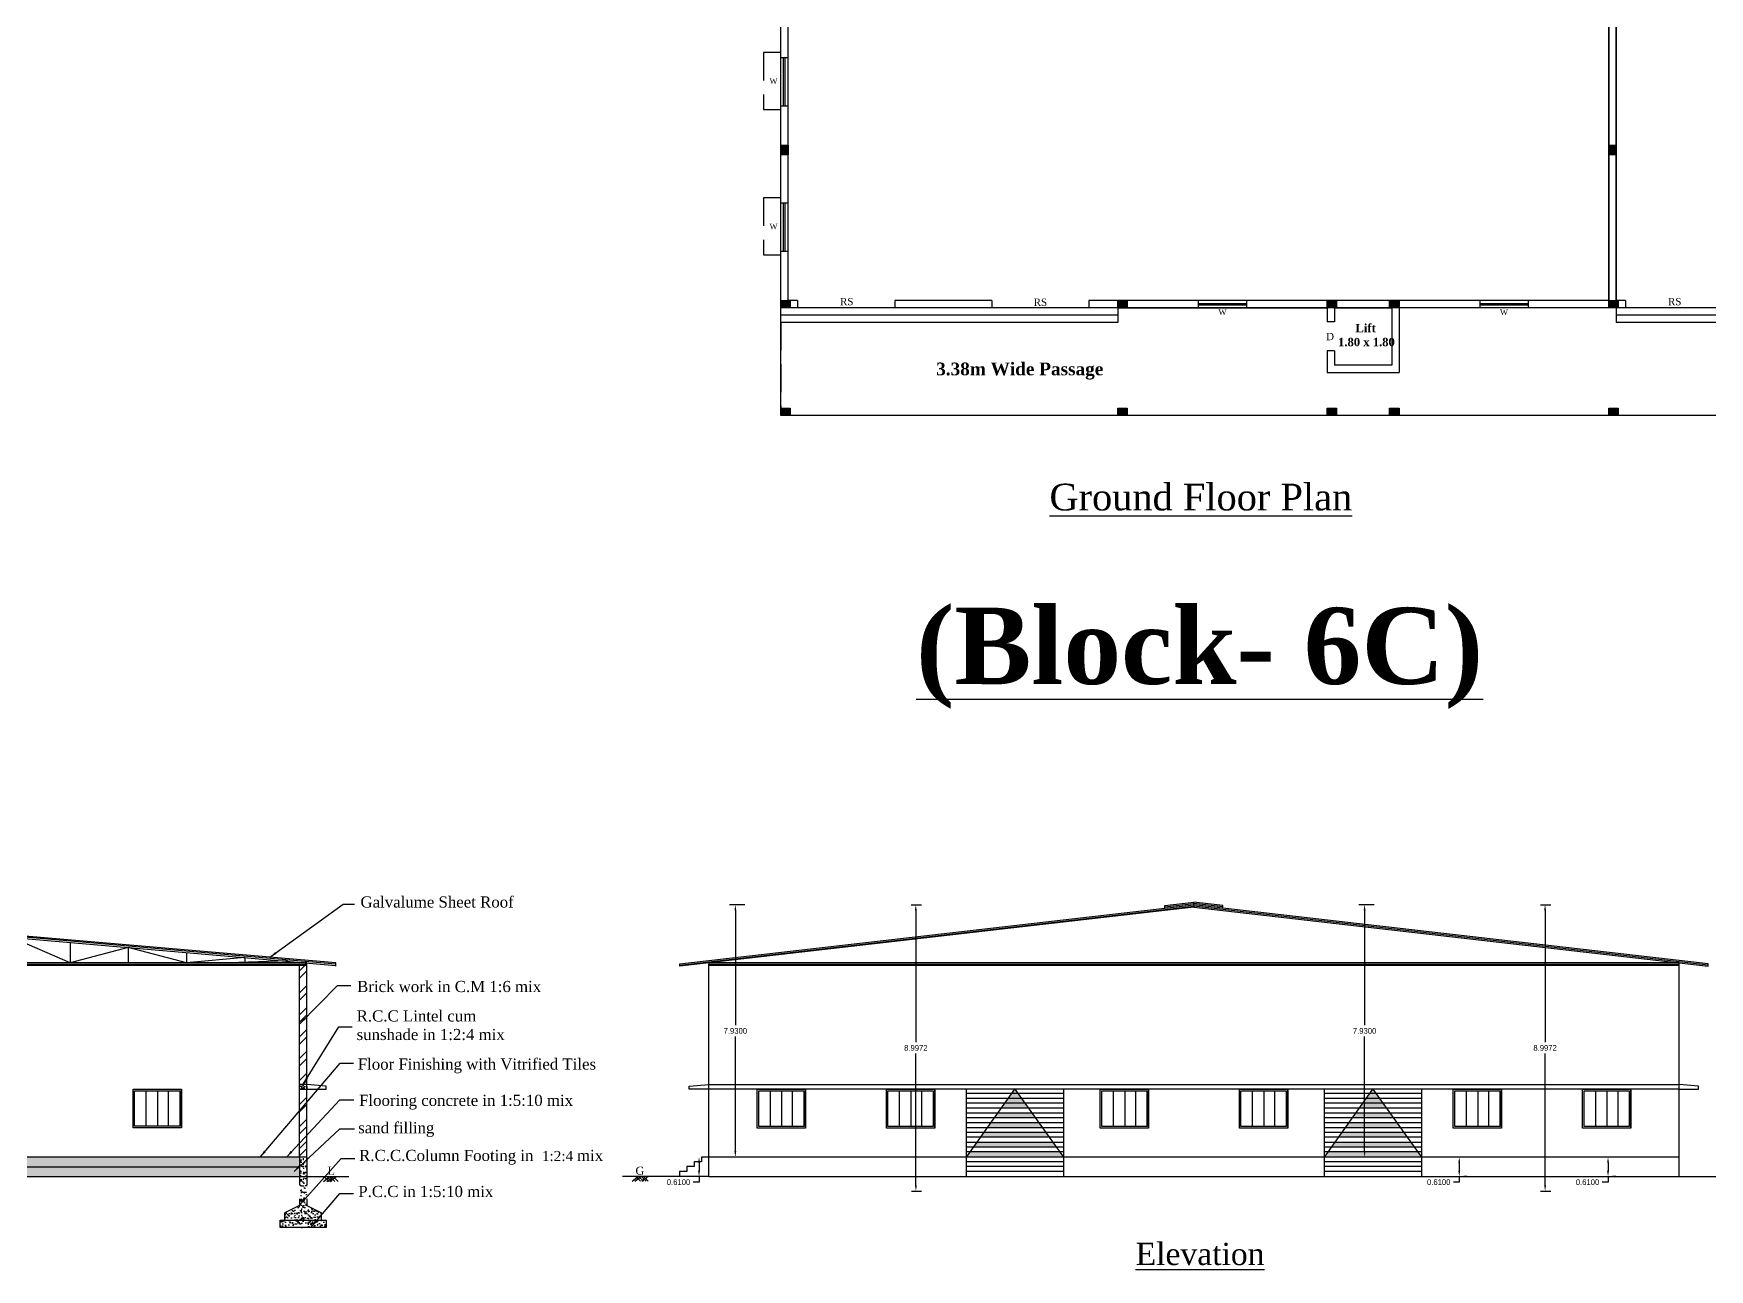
# Model space of a CAD drawing. Header units: metres. Extents: x 0 to 1012, y 0 to 496.
# Drawn here: x 808 to 860.6, y 251.2 to 290.1 of the extents above; entities that cross this region are included whole.
import ezdxf

# ---------------------------------------------------------------- set-up
doc = ezdxf.new("R2010")
doc.units = ezdxf.units.M
doc.header["$LTSCALE"] = 3.5
doc.header["$MEASUREMENT"] = 0
doc.linetypes.add('DOT2', pattern=[0.125, 0, -0.125])
doc.linetypes.add('HIDDEN', pattern=[0.375, 0.25, -0.125])
doc.layers.get('0').update_dxf_attribs({"linetype": 'CONTINUOUS'})
doc.layers.get('DEFPOINTS').update_dxf_attribs({"linetype": 'CONTINUOUS'})
for name, color, linetype in [('BLK_3_FLR_0_REGULAR_ROOM_1', 4, 'CONTINUOUS'), ('BLK_3_HT_OF_BLDG', 5, 'CONTINUOUS'), ('BLK_3_PLINTH_HEIGHT', 7, 'CONTINUOUS'), ('BLK_4_FLR_0_REGULAR_ROOM_1', 2, 'CONTINUOUS'), ('BLK_4_HT_OF_BLDG', 54, 'CONTINUOUS'), ('BLK_4_PLINTH_HEIGHT', 45, 'CONTINUOUS'), ('BLK_5_PLINTH_HEIGHT', 45, 'CONTINUOUS')]:
    doc.layers.add(name, color=color, linetype=linetype)
doc.styles.add('RomanS', font='romans.shx')
doc.dimstyles.get("Standard").update_dxf_attribs({"dimtxt": 0.18, "dimasz": 0.18, "dimexe": 0.18, "dimexo": 0.0625, "dimgap": 0.09, "dimtad": 0, "dimtih": 1, "dimtoh": 1, "dimdec": 4, "dimzin": 0, "dimdsep": 46, "dimtxsty": 'Standard', "dimcen": 0.09, "dimadec": 0, "dimazin": 0, "dimtfac": 1, "dimtdec": 4, "dimtofl": 0, "dimtmove": 0, "dimatfit": 3, "dimfxl": 0, "dimtolj": 1, "dimtzin": 0, "dimarcsym": 0})

# ---------------------------------------------------------------- blocks, each defined once
blk = doc.blocks.new('*D108')
at = {"layer": 'BLK_3_FLR_0_REGULAR_ROOM_1', "color": 0, "lineweight": -2}
for p, q in [((830.315, 262.701), (829.838, 262.701)), ((830.018, 262.521), (830.018, 258.916)), ((830.018, 254.951), (830.018, 258.556)), ((830.315, 254.771), (829.838, 254.771))]:
    blk.add_line(p, q, dxfattribs=at)
at = {"layer": 'BLK_3_FLR_0_REGULAR_ROOM_1', "color": 0}
for points in [[(829.988, 262.521), (830.048, 262.521), (830.018, 262.701)], [(829.988, 254.951), (830.048, 254.951), (830.018, 254.771)]]:
    blk.add_solid(points, dxfattribs=at)
at = {"layer": 'DEFPOINTS', "color": 0}
for p in [(830.018, 262.701), (830.378, 262.701), (830.377, 254.771)]:
    blk.add_point(p, dxfattribs=at)
at = {"layer": 'BLK_3_FLR_0_REGULAR_ROOM_1', "color": 0, "lineweight": 30, "insert": (830.018, 258.736), "char_height": 0.18, "attachment_point": 5}
blk.add_mtext('\\A1;7.9300', dxfattribs=at)
blk = doc.blocks.new('*D109')
at = {"layer": 'BLK_3_HT_OF_BLDG', "color": 0, "lineweight": -2}
for p, q in [((835.547, 262.701), (835.869, 262.701)), ((835.689, 262.521), (835.69, 258.382)), ((835.691, 253.884), (835.69, 258.022)), ((835.55, 253.704), (835.871, 253.704))]:
    blk.add_line(p, q, dxfattribs=at)
at = {"layer": 'BLK_3_HT_OF_BLDG', "color": 0}
for points in [[(835.719, 262.521), (835.659, 262.521), (835.689, 262.701)], [(835.721, 253.884), (835.661, 253.884), (835.691, 253.704)]]:
    blk.add_solid(points, dxfattribs=at)
at = {"layer": 'DEFPOINTS', "color": 0}
for p in [(835.485, 262.701), (835.487, 253.704), (835.691, 253.704)]:
    blk.add_point(p, dxfattribs=at)
at = {"layer": 'BLK_3_HT_OF_BLDG', "color": 0, "lineweight": 30, "insert": (835.69, 258.202), "char_height": 0.18, "attachment_point": 5}
blk.add_mtext('\\A1;8.9972', dxfattribs=at)
blk = doc.blocks.new('*D110')
at = {"layer": 'BLK_3_PLINTH_HEIGHT', "color": 0, "linetype": 'DOT2', "lineweight": -2, "ltscale": 400}
for p, q in [((829.118, 254.771), (828.697, 254.771)), ((829.118, 254.161), (828.697, 254.161))]:
    blk.add_line(p, q, dxfattribs=at)
at = {"layer": 'BLK_3_PLINTH_HEIGHT', "color": 0, "linetype": 'Continuous', "lineweight": -2, "ltscale": 400}
for p, q in [((828.877, 254.591), (828.877, 254.341)), ((828.877, 253.981), (828.697, 253.981)), ((828.877, 254.161), (828.877, 253.981))]:
    blk.add_line(p, q, dxfattribs=at)
at = {"layer": 'BLK_3_PLINTH_HEIGHT', "color": 0, "ltscale": 400}
for points in [[(828.847, 254.591), (828.907, 254.591), (828.877, 254.771)], [(828.847, 254.341), (828.907, 254.341), (828.877, 254.161)]]:
    blk.add_solid(points, dxfattribs=at)
at = {"layer": 'DEFPOINTS', "color": 0, "ltscale": 400}
for p in [(829.18, 254.771), (828.877, 254.161), (829.18, 254.161)]:
    blk.add_point(p, dxfattribs=at)
at = {"layer": 'BLK_3_PLINTH_HEIGHT', "color": 0, "ltscale": 400, "insert": (828.232, 253.981), "char_height": 0.18, "attachment_point": 5}
blk.add_mtext('\\A1;0.6100', dxfattribs=at)
blk = doc.blocks.new('*D111')
at = {"layer": 'BLK_4_FLR_0_REGULAR_ROOM_1', "color": 0, "lineweight": -2}
for p, q in [((850.09, 262.701), (849.613, 262.701)), ((849.793, 262.521), (849.793, 258.916)), ((849.793, 254.951), (849.793, 258.556)), ((850.09, 254.771), (849.613, 254.771))]:
    blk.add_line(p, q, dxfattribs=at)
at = {"layer": 'BLK_4_FLR_0_REGULAR_ROOM_1', "color": 0}
for points in [[(849.763, 262.521), (849.823, 262.521), (849.793, 262.701)], [(849.763, 254.951), (849.823, 254.951), (849.793, 254.771)]]:
    blk.add_solid(points, dxfattribs=at)
at = {"layer": 'DEFPOINTS', "color": 0}
for p in [(849.793, 262.701), (850.153, 262.701), (850.152, 254.771)]:
    blk.add_point(p, dxfattribs=at)
at = {"layer": 'BLK_4_FLR_0_REGULAR_ROOM_1', "color": 0, "lineweight": 30, "insert": (849.793, 258.736), "char_height": 0.18, "attachment_point": 5}
blk.add_mtext('\\A1;7.9300', dxfattribs=at)
blk = doc.blocks.new('*D112')
at = {"layer": 'BLK_4_HT_OF_BLDG', "color": 0, "lineweight": -2}
for p, q in [((855.322, 262.701), (855.644, 262.701)), ((855.464, 262.521), (855.465, 258.382)), ((855.466, 253.884), (855.465, 258.022)), ((855.324, 253.704), (855.646, 253.704))]:
    blk.add_line(p, q, dxfattribs=at)
at = {"layer": 'BLK_4_HT_OF_BLDG', "color": 0}
for points in [[(855.494, 262.521), (855.434, 262.521), (855.464, 262.701)], [(855.496, 253.884), (855.436, 253.884), (855.466, 253.704)]]:
    blk.add_solid(points, dxfattribs=at)
at = {"layer": 'DEFPOINTS', "color": 0}
for p in [(855.26, 262.701), (855.262, 253.704), (855.466, 253.704)]:
    blk.add_point(p, dxfattribs=at)
at = {"layer": 'BLK_4_HT_OF_BLDG', "color": 0, "lineweight": 30, "insert": (855.465, 258.202), "char_height": 0.18, "attachment_point": 5}
blk.add_mtext('\\A1;8.9972', dxfattribs=at)
blk = doc.blocks.new('*D124')
at = {"layer": 'BLK_5_PLINTH_HEIGHT', "color": 0, "linetype": 'DOT2', "lineweight": -2, "ltscale": 400}
for p, q in [((857.684, 254.771), (857.263, 254.771)), ((857.684, 254.161), (857.263, 254.161))]:
    blk.add_line(p, q, dxfattribs=at)
at = {"layer": 'BLK_5_PLINTH_HEIGHT', "color": 0, "linetype": 'Continuous', "lineweight": -2, "ltscale": 400}
for p, q in [((857.443, 254.591), (857.443, 254.341)), ((857.443, 253.981), (857.263, 253.981)), ((857.443, 254.161), (857.443, 253.981))]:
    blk.add_line(p, q, dxfattribs=at)
at = {"layer": 'BLK_5_PLINTH_HEIGHT', "color": 0, "ltscale": 400}
for points in [[(857.413, 254.591), (857.473, 254.591), (857.443, 254.771)], [(857.413, 254.341), (857.473, 254.341), (857.443, 254.161)]]:
    blk.add_solid(points, dxfattribs=at)
at = {"layer": 'DEFPOINTS', "color": 0, "ltscale": 400}
for p in [(857.746, 254.771), (857.443, 254.161), (857.746, 254.161)]:
    blk.add_point(p, dxfattribs=at)
at = {"layer": 'BLK_5_PLINTH_HEIGHT', "color": 0, "ltscale": 400, "insert": (856.798, 253.981), "char_height": 0.18, "attachment_point": 5}
blk.add_mtext('\\A1;0.6100', dxfattribs=at)
blk = doc.blocks.new('*D126')
at = {"layer": 'BLK_4_PLINTH_HEIGHT', "color": 0, "linetype": 'DOT2', "lineweight": -2, "ltscale": 400}
for p, q in [((853.007, 254.771), (852.587, 254.771)), ((853.007, 254.161), (852.587, 254.161))]:
    blk.add_line(p, q, dxfattribs=at)
at = {"layer": 'BLK_4_PLINTH_HEIGHT', "color": 0, "linetype": 'Continuous', "lineweight": -2, "ltscale": 400}
for p, q in [((852.767, 254.591), (852.767, 254.341)), ((852.767, 253.981), (852.587, 253.981)), ((852.767, 254.161), (852.767, 253.981))]:
    blk.add_line(p, q, dxfattribs=at)
at = {"layer": 'BLK_4_PLINTH_HEIGHT', "color": 0, "ltscale": 400}
for points in [[(852.737, 254.591), (852.797, 254.591), (852.767, 254.771)], [(852.737, 254.341), (852.797, 254.341), (852.767, 254.161)]]:
    blk.add_solid(points, dxfattribs=at)
at = {"layer": 'DEFPOINTS', "color": 0, "ltscale": 400}
for p in [(853.07, 254.771), (852.767, 254.161), (853.07, 254.161)]:
    blk.add_point(p, dxfattribs=at)
at = {"layer": 'BLK_4_PLINTH_HEIGHT', "color": 0, "ltscale": 400, "insert": (852.122, 253.981), "char_height": 0.18, "attachment_point": 5}
blk.add_mtext('\\A1;0.6100', dxfattribs=at)

msp = doc.modelspace()

# ---------------------------------------------------------------- hatches: boundary and pattern name
h = msp.add_hatch(color=256)
h.dxf.hatch_style = 1
h.paths.add_polyline_path([(831.6752, 286.27535), (831.6752, 286.57535), (831.4452, 286.57535), (831.4452, 286.27535)])
h = msp.add_hatch(color=256)
h.dxf.hatch_style = 1
h.paths.add_polyline_path([(857.6952, 286.27535), (857.6952, 286.57535), (857.4652, 286.57535), (857.4652, 286.27535)])
h = msp.add_hatch(color=256)
h.dxf.hatch_style = 1
h.paths.add_polyline_path([(831.7452, 281.6942), (831.4452, 281.6942), (831.4452, 281.4642), (831.7452, 281.4642)])
h = msp.add_hatch(color=256)
h.dxf.hatch_style = 1
h.paths.add_polyline_path([(842.3352, 281.6942), (842.0352, 281.6942), (842.0352, 281.4642), (842.3352, 281.4642)])
h = msp.add_hatch(color=256)
h.dxf.hatch_style = 1
h.paths.add_polyline_path([(848.91385, 281.6942), (848.61385, 281.6942), (848.61385, 281.4642), (848.91385, 281.4642)])
h = msp.add_hatch(color=256)
h.dxf.hatch_style = 1
h.paths.add_polyline_path([(850.87385, 281.6942), (850.57385, 281.6942), (850.57385, 281.4642), (850.87385, 281.4642)])
h = msp.add_hatch(color=256)
h.dxf.hatch_style = 1
h.paths.add_polyline_path([(857.7652, 281.6942), (857.4652, 281.6942), (857.4652, 281.4642), (857.7652, 281.4642)])
h = msp.add_hatch(color=256)
h.dxf.hatch_style = 1
h.paths.add_polyline_path([(831.7452, 278.3142), (831.4452, 278.3142), (831.4452, 278.0842), (831.7452, 278.0842)])
h = msp.add_hatch(color=256)
h.dxf.hatch_style = 1
h.paths.add_polyline_path([(842.3352, 278.3142), (842.0352, 278.3142), (842.0352, 278.0842), (842.3352, 278.0842)])
h = msp.add_hatch(color=256)
h.dxf.hatch_style = 1
h.paths.add_polyline_path([(848.91385, 278.3142), (848.61385, 278.3142), (848.61385, 278.0842), (848.91385, 278.0842)])
h = msp.add_hatch(color=256)
h.dxf.hatch_style = 1
h.paths.add_polyline_path([(850.87385, 278.3142), (850.57385, 278.3142), (850.57385, 278.0842), (850.87385, 278.0842)])
h = msp.add_hatch(color=256)
h.dxf.hatch_style = 1
h.paths.add_polyline_path([(857.7652, 278.3142), (857.4652, 278.3142), (857.4652, 278.0842), (857.7652, 278.0842)])
at = {"linetype": 'Continuous'}
h = msp.add_hatch(dxfattribs=at)
h.set_pattern_fill('ANSI32', color=256, scale=1.3, style=0)
h.set_pattern_definition([(45, (3871.9066, -4149.6178), (-0.344714556, 0.344714556), []), (45, (3872.1364, -4149.6178), (-0.344714556, 0.344714556), [])])
h.paths.add_polyline_path([(816.54876, 260.79101), (816.47812, 260.79101), (816.31876, 260.79101), (816.31876, 257.05939), (816.54876, 257.05939), (816.54876, 257.21101)])
h = msp.add_hatch()
h.set_pattern_fill('AR-CONC', color=256, scale=0.025, style=0)
h.set_pattern_definition([(50, (843.62633, 565.3671), (0.179315046, -0.015688034), [0.01875, -0.20625]), (355, (843.62633, 565.3671), (-0.03468783, 0.18804803), [0.015, -0.165]), (100.4514, (843.64128, 565.3658), (0.14462735, 0.17235989), [0.01593505, -0.17528553]), (46.1842, (843.62633, 565.4171), (0.26681026, -0.04137975), [0.028125, -0.309375]), (96.6356, (843.64857, 565.41365), (0.23366568, 0.24352947), [0.02390257, -0.26292825]), (351.1842, (843.62633, 565.4171), (0.23366549, 0.24352965), [0.0225, -0.2475]), (21, (843.65133, 565.4046), (0.14922676, -0.10065472), [0.01875, -0.20625]), (326, (843.65133, 565.4046), (0.06082883, 0.18128751), [0.015, -0.165]), (71.4514, (843.66377, 565.39621), (0.21005566, 0.08063262), [0.01593505, -0.17528553]), (37.5, (843.626334, 565.3671), (0.003039964, 0.083223463), [0, -0.163, 0, -0.1675, 0, -0.165625]), (7.5, (843.62633, 565.3671), (0.065767384, 0.098602928), [0, -0.0955, 0, -0.15925, 0, -0.063125]), (327.5, (843.570584, 565.3671), (0.133455609, -0.005638718), [0, -0.0625, 0, -0.195, 0, -0.25875]), (317.5, (843.54558, 565.3671), (0.145796542, 0.025026246), [0, -0.08125, 0, -0.1295, 0, -0.18375])])
h.paths.add_polyline_path([(816.54876, 257.05939), (816.32027, 257.05939), (816.32027, 256.90707), (816.54876, 256.90707)])
h = msp.add_hatch(dxfattribs=at)
h.set_pattern_fill('ANSI32', color=256, scale=1.3, style=0)
h.set_pattern_definition([(45, (3871.9066, -4151.75175), (-0.344714556, 0.344714556), []), (45, (3872.1364, -4151.75175), (-0.344714556, 0.344714556), [])])
h.paths.add_polyline_path([(816.54876, 255.66719), (816.54876, 256.90707), (816.31876, 256.90707), (816.31876, 254.77101), (816.54876, 254.77101), (816.54876, 255.07707)])
h = msp.add_hatch(color=256)
h.dxf.hatch_style = 1
h.paths.add_polyline_path([(840.21549, 254.93106), (837.3946, 254.93106), (837.28004, 254.77106), (840.33004, 254.77106)])
h.paths.add_polyline_path([(840.0007, 255.23106), (837.60939, 255.23106), (837.50199, 255.08106), (840.1081, 255.08106)])
h.paths.add_polyline_path([(839.77875, 255.54106), (837.83133, 255.54106), (837.72394, 255.39106), (839.88615, 255.39106)])
h.paths.add_polyline_path([(839.5568, 255.85106), (838.05328, 255.85106), (837.93873, 255.69106), (839.67136, 255.69106)])
h.paths.add_polyline_path([(839.34202, 256.15106), (838.26807, 256.15106), (838.16068, 256.00106), (839.44941, 256.00106)])
h.paths.add_polyline_path([(839.12007, 256.46106), (838.49002, 256.46106), (838.38263, 256.31106), (839.22746, 256.31106)])
h.paths.add_polyline_path([(839.01267, 256.61106), (838.59741, 256.61106), (838.49002, 256.46106), (839.12007, 256.46106)])
h.paths.add_polyline_path([(838.89812, 256.77106), (838.71197, 256.77106), (838.59741, 256.61106), (839.01267, 256.61106)])
h.paths.add_polyline_path([(838.80504, 256.90106), (838.71197, 256.77106), (838.89812, 256.77106)])
h = msp.add_hatch(color=256)
h.dxf.hatch_style = 1
h.paths.add_polyline_path([(851.46549, 254.93106), (848.6446, 254.93106), (848.53004, 254.77106), (851.58004, 254.77106)])
h.paths.add_polyline_path([(851.2507, 255.23106), (848.85939, 255.23106), (848.75199, 255.08106), (851.3581, 255.08106)])
h.paths.add_polyline_path([(851.02875, 255.54106), (849.08133, 255.54106), (848.97394, 255.39106), (851.13615, 255.39106)])
h.paths.add_polyline_path([(850.8068, 255.85106), (849.30328, 255.85106), (849.18873, 255.69106), (850.92136, 255.69106)])
h.paths.add_polyline_path([(850.59202, 256.15106), (849.51807, 256.15106), (849.41068, 256.00106), (850.69941, 256.00106)])
h.paths.add_polyline_path([(850.37007, 256.46106), (849.74002, 256.46106), (849.63263, 256.31106), (850.47746, 256.31106)])
h.paths.add_polyline_path([(850.26267, 256.61106), (849.84741, 256.61106), (849.74002, 256.46106), (850.37007, 256.46106)])
h.paths.add_polyline_path([(850.14812, 256.77106), (849.96197, 256.77106), (849.84741, 256.61106), (850.26267, 256.61106)])
h.paths.add_polyline_path([(850.05504, 256.90106), (849.96197, 256.77106), (850.14812, 256.77106)])
h = msp.add_hatch()
h.set_pattern_fill('AR-CONC', color=256, scale=0.1)
h.set_pattern_definition([(50, (-37077.7335, 34236.40065), (0.7172601826, -0.062752135), [0.075, -0.825]), (355, (-37077.7335, 34236.40065), (-0.138751334, 0.752192134), [0.06, -0.66]), (100.4514445, (-37077.67375, 34236.3954), (0.578508847, 0.689439991), [0.063740192, -0.701142112]), (46.1842, (-37077.7335, 34236.60065), (1.06724133, -0.165519281), [0.1125, -1.2375]), (96.6356355, (-37077.6446, 34236.5869), (0.934661946, 0.9741186), [0.095610342, -1.05171376]), (351.184164, (-37077.7335, 34236.6006), (0.934661945, 0.9741186), [0.09, -0.99]), (21, (-37077.6335, 34236.55065), (0.596907052, -0.402618891), [0.075, -0.825]), (326, (-37077.6335, 34236.55065), (0.243315332, 0.725150045), [0.06, -0.66]), (71.4514447, (-37077.5838, 34236.5171), (0.840222377, 0.322531153), [0.06374019, -0.701142112]), (37.5, (-37077.73352, 34236.40065), (0.0121598553, 0.3328938538), [0, -0.652, 0, -0.67, 0, -0.6625]), (7.5, (-37077.73352, 34236.40065), (0.2630695374, 0.394411712), [0, -0.382, 0, -0.637, 0, -0.2525]), (327.5, (-37077.95652, 34236.40065), (0.5338224362, -0.0225548717), [0, -0.25, 0, -0.78, 0, -1.035]), (317.5, (-37078.0565, 34236.40065), (0.5831861693, 0.1001049823), [0, -0.325, 0, -0.518, 0, -0.735])])
h.paths.add_polyline_path([(816.31876, 254.77101), (776.27876, 254.77106), (776.27876, 254.45871), (816.31876, 254.4616)])
h = msp.add_hatch()
h.set_pattern_fill('AR-SAND', color=256, scale=0.3)
h.set_pattern_definition([(37.5, (-37077.7335, 34236.40065), (-0.0188980074, 0.5780471307), [0, -0.456, 0, -0.51, 0, -0.4875]), (7.5, (-37077.7335, 34236.40065), (0.530933012, 0.84664382), [0, -0.246, 0, -0.411, 0, -0.1575]), (327.5, (-37078.1025, 34236.40065), (0.9342425585, 0.001697716), [0, -0.15, 0, -0.54, 0, -0.705]), (317.5, (-37078.1025, 34236.40065), (0.901837981, 0.26330267), [0, -0.075, 0, -0.354, 0, -0.405])])
h.paths.add_polyline_path([(816.31876, 254.4616), (776.27876, 254.45871), (776.27876, 254.16106), (816.31876, 254.16106)])
h = msp.add_hatch()
h.set_pattern_fill('AR-SAND', color=256, scale=0.08)
h.set_pattern_definition([(37.5, (-37037.46352, 34236.4006), (-0.00503946865, 0.15414590152), [0, -0.1216, 0, -0.136, 0, -0.13]), (7.5, (-37037.46352, 34236.4006), (0.1415821364, 0.2257716852), [0, -0.0656, 0, -0.1096, 0, -0.042]), (327.5, (-37037.56192, 34236.4006), (0.24913134894, 0.0004527243), [0, -0.04, 0, -0.144, 0, -0.188]), (317.5, (-37037.56192, 34236.4006), (0.2404901284, 0.0702140452), [0, -0.02, 0, -0.0944, 0, -0.108])])
h.paths.add_polyline_path([(816.54876, 253.25099), (816.54876, 254.16101), (816.31876, 254.16101), (816.31876, 253.25099), (815.85876, 253.02099), (815.85876, 252.79099), (817.00876, 252.79099), (817.00876, 253.02099)])
h.paths.add_polyline_path([(816.54876, 254.77101), (816.31876, 254.77101), (816.31876, 254.16101), (816.54876, 254.16101)])
h = msp.add_hatch()
h.set_pattern_fill('AR-CONC', color=256, scale=0.04)
h.set_pattern_definition([(50, (-37037.46352, 34236.4006), (0.286904073, -0.025100854), [0.03, -0.33]), (355, (-37037.46352, 34236.4006), (-0.0555005334, 0.3008768535), [0.024, -0.264]), (100.45144446, (-37037.4396, 34236.3985), (0.2314035387, 0.2757759964), [0.0254960768, -0.2804568448]), (46.1842, (-37037.46352, 34236.4806), (0.4268965323, -0.0662077123), [0.045, -0.495]), (96.6356355, (-37037.42795, 34236.4751), (0.3738647783, 0.3896474403), [0.0382441368, -0.420685504]), (351.184164, (-37037.46352, 34236.4806), (0.373864778, 0.38964744), [0.036, -0.3960000004]), (21, (-37037.42352, 34236.4606), (0.2387628208, -0.1610475563), [0.03, -0.33]), (326, (-37037.42352, 34236.4606), (0.0973261328, 0.290060018), [0.024, -0.264]), (71.45144474, (-37037.40363, 34236.44718), (0.3360889507, 0.1290124611), [0.025496076, -0.2804568448]), (37.5, (-37037.46352, 34236.4006), (0.00486394213, 0.13315754153), [0, -0.2608, 0, -0.268, 0, -0.265]), (7.5, (-37037.46352, 34236.4006), (0.10522781498, 0.15776468475), [0, -0.1528, 0, -0.2548, 0, -0.101]), (327.5, (-37037.55272, 34236.4006), (0.21352897447, -0.0090219487), [0, -0.1, 0, -0.312, 0, -0.414]), (317.5, (-37037.59272, 34236.4006), (0.23327446774, 0.0400419929), [0, -0.13, 0, -0.2072, 0, -0.294])])
h.paths.add_polyline_path([(817.15724, 252.79099), (815.70876, 252.79099), (815.70876, 252.56099), (817.15724, 252.56099)])

# ---------------------------------------------------------------- linework, layer by layer
for p, q in [((857.4652, 281.6942), (857.4652, 328.0842)), ((857.6952, 328.0842), (857.6952, 281.6942)), ((831.4452, 281.0042), (831.4452, 294.3142)), ((831.44667, 289.33632), (831.6752, 289.33632)), ((831.53554, 287.81632), (831.53554, 289.33632)), ((831.57975, 287.81632), (831.57975, 289.33632)), ((831.44667, 287.81632), (831.6752, 287.81632)), ((831.4452, 286.27535), (831.4452, 286.57535)), ((831.4452, 286.57535), (831.6752, 286.57535)), ((831.6752, 286.57535), (831.6752, 286.27535)), ((857.4652, 286.27535), (857.4652, 286.57535)), ((857.4652, 286.57535), (857.6952, 286.57535)), ((857.6952, 286.57535), (857.6952, 286.27535)), ((831.6752, 286.27535), (831.4452, 286.27535)), ((857.6952, 286.27535), (857.4652, 286.27535)), ((831.44667, 284.76632), (831.6752, 284.76632)), ((831.53554, 283.24632), (831.53554, 284.76632)), ((831.57975, 283.24632), (831.57975, 284.76632)), ((831.44667, 283.24632), (831.6752, 283.24632)), ((831.4452, 281.4642), (831.4452, 281.6942)), ((831.4452, 281.6942), (831.7452, 281.6942)), ((873.9752, 281.4642), (831.4452, 281.4642)), ((831.7452, 281.4642), (831.4452, 281.4642)), ((831.9752, 281.6942), (831.6752, 281.6942)), ((831.7452, 281.6942), (831.7452, 281.4642)), ((831.9752, 281.6942), (831.9752, 281.4642)), ((838.0752, 281.6942), (835.0252, 281.6942)), ((835.0252, 281.6942), (835.0252, 281.4642)), ((838.0752, 281.6942), (838.0752, 281.4642)), ((857.4652, 281.6942), (841.1252, 281.6942)), ((841.1252, 281.6942), (841.1252, 281.4642)), ((842.0352, 281.4642), (842.0352, 281.6942)), ((842.0352, 281.6942), (842.3352, 281.6942)), ((842.0352, 281.4642), (842.0352, 281.2342)), ((842.0352, 281.4642), (848.61385, 281.4642)), ((842.3352, 281.4642), (842.0352, 281.4642)), ((842.3352, 281.6942), (842.3352, 281.4642)), ((844.56452, 281.6942), (844.56452, 281.46568)), ((844.56452, 281.60533), (846.08452, 281.60533)), ((844.56452, 281.56112), (846.08452, 281.56112)), ((846.08452, 281.6942), (846.08452, 281.46568)), ((848.61385, 281.4642), (848.61385, 281.6942)), ((848.61385, 281.6942), (848.91385, 281.6942)), ((848.61385, 281.4642), (848.61385, 281.0192)), ((848.91385, 281.4642), (848.61385, 281.4642)), ((848.84385, 281.4642), (850.64385, 281.4642)), ((848.84385, 281.4642), (848.84385, 281.0192)), ((848.91385, 281.6942), (848.91385, 281.4642)), ((850.57385, 281.4642), (850.57385, 281.6942)), ((850.57385, 281.6942), (850.87385, 281.6942)), ((850.87385, 281.4642), (850.57385, 281.4642)), ((850.64385, 281.4642), (850.64385, 279.6642)), ((850.87385, 281.6942), (850.87385, 281.4642)), ((850.87385, 281.4642), (850.87385, 279.6642)), ((857.4652, 281.4642), (850.87385, 281.4642)), ((853.40952, 281.6942), (853.40952, 281.46568)), ((853.40952, 281.60533), (854.92952, 281.60533)), ((853.40952, 281.56112), (854.92952, 281.56112)), ((854.92952, 281.6942), (854.92952, 281.46568)), ((857.4652, 281.4642), (857.4652, 281.6942)), ((857.4652, 281.6942), (857.7652, 281.6942)), ((857.7652, 281.4642), (857.4652, 281.4642)), ((857.9952, 281.6942), (857.6952, 281.6942)), ((857.6952, 281.4642), (857.6952, 281.0042)), ((857.7652, 281.6942), (857.7652, 281.4642)), ((857.9952, 281.6942), (857.9952, 281.4642)), ((842.0352, 281.2342), (831.4452, 281.2342)), ((842.0352, 281.0042), (831.4452, 281.0042)), ((842.0352, 281.2342), (842.0352, 281.0042)), ((848.84385, 281.0192), (848.61385, 281.0192)), ((850.87385, 281.1642), (850.87385, 279.6642)), ((867.3752, 281.2342), (857.6952, 281.2342)), ((867.3752, 281.0042), (857.6952, 281.0042)), ((848.61385, 280.1092), (848.61385, 279.4342)), ((848.84385, 280.1092), (848.61385, 280.1092)), ((848.84385, 280.1092), (848.84385, 279.6642)), ((848.61385, 279.4342), (850.87385, 279.4342)), ((850.64385, 279.6642), (848.84385, 279.6642)), ((850.87385, 279.6642), (850.87385, 279.4342)), ((831.4452, 278.0842), (831.4452, 278.3142)), ((831.4452, 278.3142), (831.7452, 278.3142)), ((831.7452, 278.3142), (831.7452, 278.0842)), ((842.0352, 278.0842), (842.0352, 278.3142)), ((842.0352, 278.3142), (842.3352, 278.3142)), ((842.3352, 278.3142), (842.3352, 278.0842)), ((848.61385, 278.0842), (848.61385, 278.3142)), ((848.61385, 278.3142), (848.91385, 278.3142)), ((848.91385, 278.3142), (848.91385, 278.0842)), ((850.57385, 278.0842), (850.57385, 278.3142)), ((850.57385, 278.3142), (850.87385, 278.3142)), ((850.87385, 278.3142), (850.87385, 278.0842)), ((857.4652, 278.0842), (857.4652, 278.3142)), ((857.4652, 278.3142), (857.7652, 278.3142)), ((857.7652, 278.3142), (857.7652, 278.0842)), ((831.7452, 278.0842), (831.4452, 278.0842)), ((842.3352, 278.0842), (842.0352, 278.0842)), ((848.91385, 278.0842), (848.61385, 278.0842)), ((850.87385, 278.0842), (850.57385, 278.0842)), ((857.7652, 278.0842), (857.4652, 278.0842)), ((817.45876, 260.87241), (796.29876, 262.70106)), ((817.45876, 260.83241), (796.29876, 262.66106)), ((796.29876, 262.62106), (817.45876, 260.79241)), ((828.27004, 260.84663), (844.43004, 262.70106)), ((828.27004, 260.80663), (844.43004, 262.66106)), ((844.43004, 262.62106), (828.27004, 260.76663)), ((843.52004, 262.67663), (844.43004, 262.78106)), ((843.52004, 262.63663), (844.43004, 262.74106)), ((843.52004, 262.59663), (843.52004, 262.67663)), ((844.43004, 262.70106), (844.43004, 262.78106)), ((845.34004, 262.67663), (844.43004, 262.78106)), ((845.34004, 262.63663), (844.43004, 262.74106)), ((844.43004, 262.70106), (844.43004, 262.62106)), ((860.59004, 260.84663), (844.43004, 262.70106)), ((860.59004, 260.80663), (844.43004, 262.66106)), ((844.43004, 262.62106), (860.59004, 260.76663)), ((845.34004, 262.59663), (845.34004, 262.67663)), ((809.10876, 260.87106), (807.27876, 261.67217)), ((809.10876, 261.51402), (809.10876, 260.87106)), ((810.93876, 261.35587), (809.10876, 260.87106)), ((810.93876, 261.35587), (810.93876, 260.87106)), ((812.76876, 260.87106), (810.93876, 261.35587)), ((816.54876, 260.87106), (776.04876, 260.87106)), ((776.04876, 260.83106), (816.54876, 260.83106)), ((816.54876, 260.79106), (776.04876, 260.79106)), ((812.76876, 261.19772), (812.76876, 260.87106)), ((814.59876, 261.03957), (812.76876, 260.87106)), ((815.93876, 260.94101), (814.10876, 260.87101)), ((814.59876, 261.03957), (814.59876, 260.87106)), ((815.93876, 260.94101), (815.93876, 260.87101)), ((816.54876, 254.77101), (816.54876, 260.87106)), ((816.54876, 260.79101), (816.54876, 260.87101)), ((816.54876, 254.77106), (816.54876, 260.83101)), ((816.54876, 254.77101), (816.54876, 260.79101)), ((817.45876, 260.79241), (817.45876, 260.87241)), ((817.45876, 260.76659), (817.45876, 260.84659)), ((828.27004, 260.76663), (828.27004, 260.84663)), ((859.68004, 260.87106), (829.18004, 260.87106)), ((829.18004, 260.87106), (829.18004, 260.79106)), ((829.18004, 254.16106), (829.18004, 260.83106)), ((829.18004, 260.83106), (859.68004, 260.83106)), ((859.68004, 260.79106), (829.18004, 260.79106)), ((859.68004, 260.79106), (859.68004, 260.87106)), ((859.68004, 254.16106), (859.68004, 260.83106)), ((860.59004, 260.76663), (860.59004, 260.84663)), ((816.32027, 257.05939), (816.54876, 257.05939)), ((816.54876, 256.45101), (816.54876, 257.21101)), ((817.15876, 257.00106), (816.54876, 257.05338)), ((817.15876, 257.00101), (816.54876, 257.05334)), ((828.57004, 257.00106), (829.18004, 257.05338)), ((829.18004, 257.05338), (859.68004, 257.05338)), ((860.29004, 257.00106), (859.68004, 257.05338)), ((811.08876, 255.68711), (811.08876, 256.90711)), ((811.4952, 256.85711), (811.4952, 255.73711)), ((811.85885, 256.85711), (811.85885, 255.73711)), ((812.19602, 256.85711), (812.19602, 255.73711)), ((812.60876, 255.68711), (812.60876, 256.90711)), ((816.31876, 256.90707), (816.54876, 256.90707)), ((816.54876, 256.90106), (817.15876, 256.90106)), ((816.54876, 256.90101), (817.15876, 256.90101)), ((817.15876, 256.90135), (817.15876, 257.00135)), ((817.15876, 256.90131), (817.15876, 257.00131)), ((828.57004, 256.90135), (828.57004, 257.00135)), ((829.18004, 256.90106), (828.57004, 256.90106)), ((859.68004, 256.90106), (829.18004, 256.90106)), ((830.70129, 255.68106), (830.70129, 256.90106)), ((831.10774, 256.85106), (831.10774, 255.73106)), ((831.47139, 256.85106), (831.47139, 255.73106)), ((831.80856, 256.85106), (831.80856, 255.73106)), ((832.22129, 255.68106), (832.22129, 256.90106)), ((834.76379, 255.68106), (834.76379, 256.90106)), ((835.17024, 256.85106), (835.17024, 255.73106)), ((835.53389, 256.85106), (835.53389, 255.73106)), ((835.87106, 256.85106), (835.87106, 255.73106)), ((836.28379, 255.68106), (836.28379, 256.90106)), ((837.28004, 254.16106), (837.28004, 256.90106)), ((837.28004, 254.77106), (838.80504, 256.90106)), ((840.33004, 256.77106), (837.28004, 256.77106)), ((840.33004, 256.61106), (837.28004, 256.61106)), ((838.80504, 256.90106), (840.33004, 254.77106)), ((840.33004, 256.90106), (840.33004, 254.16106)), ((841.48254, 255.68106), (841.48254, 256.90106)), ((841.88899, 256.85106), (841.88899, 255.73106)), ((842.25264, 256.85106), (842.25264, 255.73106)), ((842.58981, 256.85106), (842.58981, 255.73106)), ((843.00254, 255.68106), (843.00254, 256.90106)), ((845.85754, 255.68106), (845.85754, 256.90106)), ((846.26399, 256.85106), (846.26399, 255.73106)), ((846.62764, 256.85106), (846.62764, 255.73106)), ((846.96481, 256.85106), (846.96481, 255.73106)), ((847.37754, 255.68106), (847.37754, 256.90106)), ((848.53004, 254.16106), (848.53004, 256.90106)), ((848.53004, 254.77106), (850.05504, 256.90106)), ((851.58004, 256.77106), (848.53004, 256.77106)), ((851.58004, 256.61106), (848.53004, 256.61106)), ((850.05504, 256.90106), (851.58004, 254.77106)), ((851.58004, 256.90106), (851.58004, 254.16106)), ((852.57629, 255.68106), (852.57629, 256.90106)), ((852.98274, 256.85106), (852.98274, 255.73106)), ((853.34639, 256.85106), (853.34639, 255.73106)), ((853.68356, 256.85106), (853.68356, 255.73106)), ((854.09629, 255.68106), (854.09629, 256.90106)), ((856.63879, 255.68106), (856.63879, 256.90106)), ((857.04524, 256.85106), (857.04524, 255.73106)), ((857.40889, 256.85106), (857.40889, 255.73106)), ((857.74606, 256.85106), (857.74606, 255.73106)), ((858.15879, 255.68106), (858.15879, 256.90106)), ((859.68004, 256.90106), (860.29004, 256.90106)), ((860.29004, 256.90135), (860.29004, 257.00135)), ((840.33004, 256.46106), (837.28004, 256.46106)), ((840.33004, 256.31106), (837.28004, 256.31106)), ((840.33004, 256.15106), (837.28004, 256.15106)), ((840.33004, 256.00106), (837.28004, 256.00106)), ((851.58004, 256.46106), (848.53004, 256.46106)), ((851.58004, 256.31106), (848.53004, 256.31106)), ((851.58004, 256.15106), (848.53004, 256.15106)), ((851.58004, 256.00106), (848.53004, 256.00106)), ((812.60876, 255.68711), (811.08876, 255.68711)), ((832.22129, 255.68106), (830.70129, 255.68106)), ((836.28379, 255.68106), (834.76379, 255.68106)), ((840.33004, 255.85106), (837.28004, 255.85106)), ((840.33004, 255.69106), (837.28004, 255.69106)), ((840.33004, 255.54106), (837.28004, 255.54106)), ((843.00254, 255.68106), (841.48254, 255.68106)), ((847.37754, 255.68106), (845.85754, 255.68106)), ((851.58004, 255.85106), (848.53004, 255.85106)), ((851.58004, 255.69106), (848.53004, 255.69106)), ((851.58004, 255.54106), (848.53004, 255.54106)), ((854.09629, 255.68106), (852.57629, 255.68106)), ((858.15879, 255.68106), (856.63879, 255.68106)), ((840.33004, 255.39106), (837.28004, 255.39106)), ((840.33004, 255.23106), (837.28004, 255.23106)), ((840.33004, 255.08106), (837.28004, 255.08106)), ((840.33004, 254.93106), (837.28004, 254.93106)), ((851.58004, 255.39106), (848.53004, 255.39106)), ((851.58004, 255.23106), (848.53004, 255.23106)), ((851.58004, 255.08106), (848.53004, 255.08106)), ((851.58004, 254.93106), (848.53004, 254.93106)), ((816.54876, 254.77106), (776.04876, 254.77106)), ((776.27876, 254.45871), (816.30142, 254.46333)), ((828.72004, 254.47106), (828.49004, 254.47106)), ((828.49004, 254.47106), (828.49004, 254.32106)), ((828.95004, 254.62106), (828.72004, 254.62106)), ((828.72004, 254.62106), (828.72004, 254.47106)), ((829.18004, 254.77106), (828.95004, 254.77106)), ((828.95004, 254.77106), (828.95004, 254.62106)), ((859.68004, 254.77106), (829.18004, 254.77106)), ((840.33004, 254.62106), (837.28004, 254.62106)), ((840.33004, 254.47106), (837.28004, 254.47106)), ((851.58004, 254.62106), (848.53004, 254.62106)), ((851.58004, 254.47106), (848.53004, 254.47106)), ((776.04876, 254.16106), (816.54876, 254.16106)), ((816.54876, 254.16106), (817.50027, 254.16105)), ((816.54876, 254.16105), (817.86912, 254.16105)), ((817.27901, 254.15402), (817.07666, 253.9919)), ((817.27901, 254.15402), (817.07666, 253.9919)), ((817.10126, 254.15402), (817.25294, 254.00105)), ((817.38476, 254.15402), (817.1824, 253.9919)), ((817.38476, 254.15402), (817.1824, 253.9919)), ((817.18926, 254.15402), (817.34094, 254.00105)), ((817.18926, 254.15402), (817.34094, 254.00105)), ((817.47276, 254.15402), (817.2704, 253.9919)), ((817.47276, 254.15402), (817.2704, 253.9919)), ((817.27901, 254.15402), (817.43069, 254.00105)), ((817.27901, 254.15402), (817.43069, 254.00105)), ((817.38476, 254.15402), (817.53643, 254.00105)), ((817.38476, 254.15402), (817.53643, 254.00105)), ((826.97515, 254.1611), (826.7728, 253.99899)), ((827.0649, 254.1611), (826.86254, 253.99899)), ((826.88715, 254.1611), (827.03883, 254.00813)), ((826.97515, 254.1611), (827.12683, 254.00813)), ((827.0649, 254.1611), (827.21657, 254.00813)), ((827.28136, 254.1611), (827.07901, 253.99899)), ((827.13141, 254.1611), (827.28308, 254.00813)), ((828.49004, 254.32106), (828.26004, 254.32106)), ((828.26004, 254.32106), (828.26004, 254.16106)), ((829.18004, 254.16106), (828.26004, 254.16106)), ((829.18004, 254.16106), (859.68004, 254.16106)), ((840.33004, 254.32106), (837.28004, 254.32106)), ((851.58004, 254.32106), (848.53004, 254.32106)), ((859.68004, 254.16106), (864.54845, 254.16106))]:
    msp.add_line(p, q)
at = {"linetype": 'HIDDEN'}
for p, q in [((831.44667, 289.48632), (830.90173, 289.48632)), ((830.90173, 289.48632), (830.90173, 287.7026)), ((830.90173, 287.7026), (831.44667, 287.7026)), ((831.44667, 284.91632), (830.90173, 284.91632)), ((830.90173, 284.91632), (830.90173, 283.1326)), ((830.90173, 283.1326), (831.44667, 283.1326)), ((831.4452, 281.0042), (831.4452, 278.0842)), ((868.2752, 278.0842), (831.4452, 278.0842)), ((816.31876, 254.77101), (816.31876, 253.25099)), ((816.54876, 254.77101), (816.54876, 253.25099)), ((816.31876, 253.25099), (815.85876, 253.02099)), ((815.85876, 252.79099), (815.85876, 253.02099)), ((816.54876, 253.25099), (817.00876, 253.02099)), ((817.00876, 252.79099), (817.00876, 253.02099)), ((815.70876, 252.56099), (815.70876, 252.79099)), ((815.70876, 252.79099), (816.54724, 252.79099)), ((815.70876, 252.56099), (815.70876, 252.71099)), ((816.31876, 252.56099), (815.70876, 252.56099)), ((817.15724, 252.56099), (816.31876, 252.56099)), ((816.54876, 252.79099), (817.15876, 252.79099)), ((817.15876, 252.79099), (817.15876, 252.56099))]:
    msp.add_line(p, q, dxfattribs=at)
at = {"linetype": 'Continuous'}
for p, q in [((816.31876, 254.77101), (816.31876, 260.79101)), ((829.18004, 254.16106), (826.47449, 254.16106))]:
    msp.add_line(p, q, dxfattribs=at)
for points in [[(813.9252, 328.0842), (877.4652, 328.0842), (877.4652, 278.0842), (831.4452, 278.0842), (831.4452, 291.0842), (813.9252, 291.0842), (813.9252, 328.0842)], [(831.4452, 294.5442), (831.4452, 328.0842), (857.6952, 328.0842), (857.6952, 281.6942)], [(831.6752, 281.6942), (831.6752, 327.8542), (857.4652, 327.8542), (857.4652, 281.6942)], [(857.4652, 281.6942), (857.4652, 328.0842), (877.4652, 328.0842), (877.4652, 278.0842), (868.2752, 278.0842)], [(857.4652, 281.6942), (857.4652, 328.0842), (877.4652, 328.0842), (877.4652, 278.0842), (868.2752, 278.0842)], [(857.6952, 281.6942), (857.6952, 327.8542), (877.2352, 327.8542), (877.2352, 279.9642)], [(831.4452, 281.0042), (831.4452, 294.3142)], [(868.2752, 278.0842), (831.4452, 278.0842)]]:
    msp.add_lwpolyline(points)
for points in [[(811.08876, 256.90711), (812.60876, 256.90711), (812.60876, 255.68711), (811.08876, 255.68711)], [(811.13876, 256.85711), (812.55876, 256.85711), (812.55876, 255.73711), (811.13876, 255.73711)], [(830.70129, 256.90106), (832.22129, 256.90106), (832.22129, 255.68106), (830.70129, 255.68106)], [(830.75129, 256.85106), (832.17129, 256.85106), (832.17129, 255.73106), (830.75129, 255.73106)], [(834.76379, 256.90106), (836.28379, 256.90106), (836.28379, 255.68106), (834.76379, 255.68106)], [(834.81379, 256.85106), (836.23379, 256.85106), (836.23379, 255.73106), (834.81379, 255.73106)], [(841.48254, 256.90106), (843.00254, 256.90106), (843.00254, 255.68106), (841.48254, 255.68106)], [(841.53254, 256.85106), (842.95254, 256.85106), (842.95254, 255.73106), (841.53254, 255.73106)], [(845.85754, 256.90106), (847.37754, 256.90106), (847.37754, 255.68106), (845.85754, 255.68106)], [(845.90754, 256.85106), (847.32754, 256.85106), (847.32754, 255.73106), (845.90754, 255.73106)], [(852.57629, 256.90106), (854.09629, 256.90106), (854.09629, 255.68106), (852.57629, 255.68106)], [(852.62629, 256.85106), (854.04629, 256.85106), (854.04629, 255.73106), (852.62629, 255.73106)], [(856.63879, 256.90106), (858.15879, 256.90106), (858.15879, 255.68106), (856.63879, 255.68106)], [(856.68879, 256.85106), (858.10879, 256.85106), (858.10879, 255.73106), (856.68879, 255.73106)]]:
    msp.add_lwpolyline(points, close=True)

# ---------------------------------------------------------------- texts
at = {"style": 'RomanS'}
for s, insert, char_height, width, attachment_point in [('{\\fTimes New Roman Baltic|b0|i0|c0|p18;W}', (831.09132, 288.49874), 0.1777477, 0.2428091, 7), ('{\\fTimes New Roman Baltic|b0|i0|c0|p18;W}', (831.09132, 283.92874), 0.1777477, 0.2428091, 7), ('{\\fVerdana|b0|i0|c0|p34; \\fTimes New Roman Baltic|b0|i0|c0|p18;RS}', (833.72949, 281.77421), 0.2285262, 1.3458655, 3), ('{\\fVerdana|b0|i0|c0|p34; \\fTimes New Roman Baltic|b0|i0|c0|p18;RS}', (839.81546, 281.75411), 0.2285262, 1.3458655, 3), ('{\\fTimes New Roman Baltic|b0|i0|c0|p18;W}', (845.20109, 281.23419), 0.1777477, 0.2428091, 7), ('{\\fTimes New Roman Baltic|b0|i0|c0|p18;W}', (854.04609, 281.23419), 0.1777477, 0.2428091, 7), ('{\\fVerdana|b0|i0|c0|p34; \\fTimes New Roman Baltic|b0|i0|c0|p18;RS}', (859.74949, 281.77421), 0.2285262, 1.3458655, 3), ('{\\fTimes New Roman|b1|i0|c0|p18; \\H0.65619x;    Lift\\P1.80 x 1.80}', (848.95849, 280.9581), 0.4, 14.9300414, 1), ('{\\fVerdana|b0|i0|c0|p34; \\fTimes New Roman Baltic|b0|i0|c0|p18;D}', (848.83308, 280.67557), 0.2285262, 1.3458655, 3), ('{\\fTimes New Roman|b1|i0|c0|p18;3.38m Wide Passage}', (836.3286, 279.74334), 0.4, 14.9300414, 1), ('{\\fTimes New Roman|b1|i0|c0|p18;\\L(Block- 6C)}', (835.69695, 272.03946), 2.4, 124.3651928, 1)]:
    msp.add_mtext(s, dxfattribs=dict(at, insert=insert, char_height=char_height, width=width, attachment_point=attachment_point))
at = {"attachment_point": 1}
for s, insert, char_height, width in [('{\\fTimes New Roman|b0|i0|c0|p18;\\L\\P\\H2x;\\l          \\LGround Floor Plan}', (836.71682, 276.636), 0.42, 12.6470372), ('{\\fTimes New Roman Baltic|b0|i0|c0|p18;Galvalume Sheet Roof}', (818.2379, 262.96346), 0.35, 7.6253554), ('{\\fTimes New Roman Baltic|b0|i0|c0|p18;Brick work in C.M 1:6 mix}', (818.1307, 260.30776), 0.35, 7.6253554), ('{\\fTimes New Roman Baltic|b0|i0|c0|p18;R.C.C Lintel cum\\Psunshade in 1:2:4 mix}', (818.11744, 259.3826), 0.35, 7.6253554), ('{\\fTimes New Roman Baltic|b0|i0|c0|p18;Floor Finishing with Vitrified Tiles}', (818.15211, 257.86917), 0.35, 7.6253554), ('{\\fTimes New Roman Baltic|b0|i0|c0|p18;Flooring concrete in 1:5:10 mix}', (818.19331, 256.72887), 0.35, 7.6253554), ('{\\fTimes New Roman Baltic|b0|i0|c0|p18;sand filling}', (818.16561, 255.86773), 0.35, 7.6253554), ('{\\fTimes New Roman Baltic|b0|i0|c0|p18;R.C.C.Column Footing in  \\H0.90596x;1:2:4 \\H1.1038x;mix}', (818.19422, 254.99673), 0.35, 7.6253554), ('{\\fTimes New Roman Baltic|b0|i0|c0|p18;L}', (817.19978, 254.46993), 0.2538732, 0.504135), ('{\\fTimes New Roman Baltic|b0|i0|c0|p18;G}', (826.88031, 254.46805), 0.2538732, 0.504135), ('{\\fTimes New Roman Baltic|b0|i0|c0|p18;P.C.C in 1:5:10 mix}', (818.16818, 253.86465), 0.35, 7.6253554), ('{\\fTimes New Roman|b0|i0|c0|p18;\\LElevation}', (842.59603, 252.07713), 0.7, 10.5391977)]:
    msp.add_mtext(s, dxfattribs=dict(at, insert=insert, char_height=char_height, width=width))

# ---------------------------------------------------------------- dimensions: what is measured, and where the dimension line sits
at = {"layer": 'BLK_3_FLR_0_REGULAR_ROOM_1', "color": 4, "lineweight": 30}
dim = msp.add_aligned_dim(p1=(830.37715, 254.77106), p2=(830.37765, 262.70106), distance=0.35957, dimstyle='Standard', dxfattribs=at)
dim.commit()
dim.dimension.update_dxf_attribs({"geometry": '*D108', "text_midpoint": (830.01783, 258.73608)})
at = {"layer": 'BLK_3_HT_OF_BLDG', "color": 5, "lineweight": 30}
dim = msp.add_aligned_dim(p1=(835.48461, 262.70106), p2=(835.48703, 253.70382), distance=0.2044, dimstyle='Standard', dxfattribs=at)
dim.commit()
dim.dimension.update_dxf_attribs({"geometry": '*D109', "text_midpoint": (835.69022, 258.20249)})
at = {"layer": 'BLK_3_PLINTH_HEIGHT', "color": 7, "ltscale": 400}
dim = msp.add_linear_dim(base=(828.8771, 254.16106), p1=(829.18004, 254.77106), p2=(829.18004, 254.16106), angle=90, dimstyle='Standard', override={"dimfxl": 0.18}, dxfattribs=at)
dim.commit()
dim.dimension.update_dxf_attribs({"geometry": '*D110', "text_midpoint": (828.2321, 253.98106)})
at = {"layer": 'BLK_4_FLR_0_REGULAR_ROOM_1', "color": 4, "lineweight": 30}
dim = msp.add_aligned_dim(p1=(850.15211, 254.77106), p2=(850.15261, 262.70106), distance=0.35957, dimstyle='Standard', dxfattribs=at)
dim.commit()
dim.dimension.update_dxf_attribs({"geometry": '*D111', "text_midpoint": (849.79279, 258.73608)})
at = {"layer": 'BLK_4_HT_OF_BLDG', "color": 5, "lineweight": 30}
dim = msp.add_aligned_dim(p1=(855.25957, 262.70106), p2=(855.26199, 253.70382), distance=0.2044, dimstyle='Standard', dxfattribs=at)
dim.commit()
dim.dimension.update_dxf_attribs({"geometry": '*D112', "text_midpoint": (855.46518, 258.20249)})
at = {"layer": 'BLK_4_PLINTH_HEIGHT', "color": 7, "ltscale": 400}
dim = msp.add_linear_dim(base=(852.76659, 254.16106), p1=(853.06953, 254.77106), p2=(853.06953, 254.16106), angle=90, dimstyle='Standard', override={"dimfxl": 0.18}, dxfattribs=at)
dim.commit()
dim.dimension.update_dxf_attribs({"geometry": '*D126', "text_midpoint": (852.12159, 253.98106)})
at = {"layer": 'BLK_5_PLINTH_HEIGHT', "color": 7, "ltscale": 400}
dim = msp.add_linear_dim(base=(857.44343, 254.16106), p1=(857.74638, 254.77106), p2=(857.74638, 254.16106), angle=90, dimstyle='Standard', override={"dimfxl": 0.18}, dxfattribs=at)
dim.commit()
dim.dimension.update_dxf_attribs({"geometry": '*D124', "text_midpoint": (856.79843, 253.98106)})

# ---------------------------------------------------------------- leaders
for points in [[(815.38783, 261.04911), (817.6905, 262.71903), (818.0476, 262.71903)], [(816.31876, 258.95257), (817.51369, 260.16257), (817.93763, 260.16257)], [(816.43451, 257.05939), (817.55585, 258.86007), (817.97979, 258.86007)], [(815.08349, 254.77101), (817.59677, 257.72242), (818.02071, 257.72242)], [(815.91212, 254.77101), (817.58784, 256.56466), (818.03231, 256.56466)], [(816.14826, 254.32104), (817.58784, 255.6585), (818.05116, 255.6585)], [(816.31876, 253.26355), (817.62767, 254.72317), (818.06059, 254.72317)], [(816.31876, 253.26355), (817.62767, 254.72317), (818.06059, 254.72317)], [(816.67563, 252.56099), (817.59315, 253.62644), (818.02204, 253.62644)], [(816.67563, 252.56099), (817.59315, 253.62644), (818.02204, 253.62644)]]:
    msp.add_leader(points, dimstyle='Standard', override={"dimasz": 0.23, "dimgap": 0.09, "dimtad": 0})

doc.saveas('drawing.dxf')
